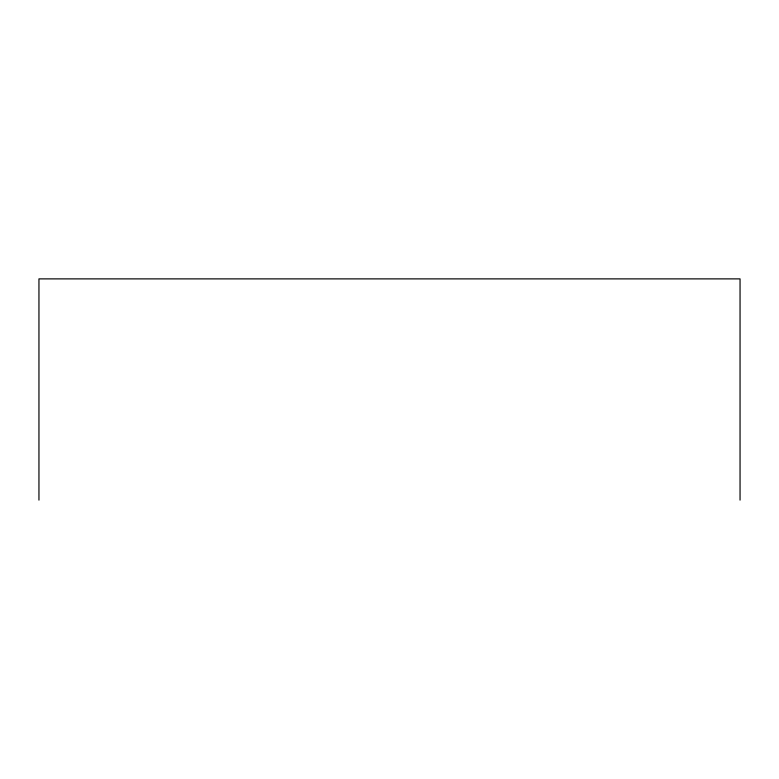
<?xml version="1.0" encoding="UTF-8"?>
<svg xmlns="http://www.w3.org/2000/svg" width="779" height="779" viewBox="0 0 779 779"><rect width="100%" height="100%" fill="white"/><g stroke="black" fill="none" stroke-linecap="round" stroke-linejoin="round"><path stroke-width="1.17" d="M740.05 500.118L740.05 278.882L38.95 278.882L38.95 500.118"/></g></svg>
